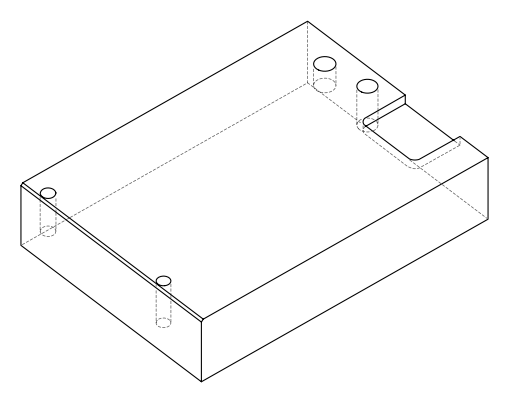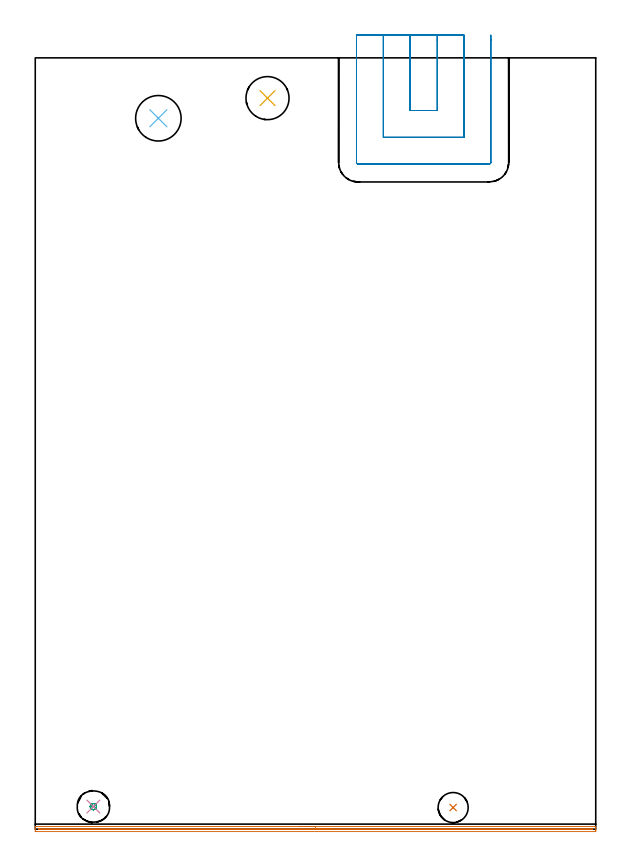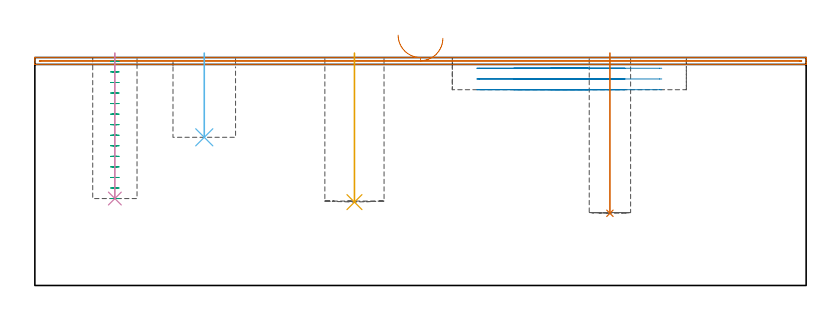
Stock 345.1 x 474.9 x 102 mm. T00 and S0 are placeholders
(PLAN: 7 operations, 6 tool changes, 12.1 min)
(1 AREA_MILL | FG_CHAMFER_SURFACE | UGT0205_001 | 5.66 min | 1658 mm3)
(2 MILL_SLOT | SLOT_PARTIAL_RECTANGULAR | UGT0201_105 | Follow Part, ap 5.5, ae 75% | 4.47 min | 114317 mm3)
(3 MILL_BLIND_HOLE_FROM_SOLID_MATERIAL | STEP1POCKET | NXT0201_012 | Spiral | 1.02 min | 19423 mm3)
(4 BORE_BLIND_HOLE | STEP1POCKET | UGT0332_076 | 0.26 min | 0 mm3)
(5 INDEXABLE_INSERT_DRILL_BLIND_HOLE_FROM_SOLID | STEP1POCKET_1 | NXT0302_024 | 0.27 min | 35464 mm3)
(6 INDEXABLE_INSERT_DRILL_BLIND_HOLE_FROM_SOLID_1 | STEP1POCKET_2 | UGT0302_007 | 0.15 min | 21961 mm3)
(7 INDEXABLE_INSERT_DRILL_BLIND_HOLE_FROM_SOLID_2 | STEP1POCKET_3 | NXT0302_008 | 0.29 min | 18634 mm3)
(TOOL UGT0205_001 | Chamfer Mill 20 x 3 x 45 deg. | D20 FL50 Z2)
(TOOL UGT0201_105 | End Mill 22 mm | D22 FL25 Z2)
(TOOL NXT0201_012 | ENDMILL 16mm [2P460-1600-NA 1630] | D16 FL38 Z6)
(TOOL UGT0332_076 | 19.75 mm Rough Boring Bar | D19.75)
(TOOL NXT0302_024 | Index. Insert Drill 26.5mm [880-D2650L32-03] | D26.5 PA176 FL80 Z2)
(TOOL UGT0302_007 | Indexable Insert Drill 28mm | D28 PA180 FL50 Z2)
(TOOL NXT0302_008 | Index. Insert Drill 18.5mm [880-D1850L25-05] | D18.5 PA176 FL93 Z2)
(OP 1 AREA_MILL)
G17 G21 G94 G90
T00 M6
G54
G17 G0 G90 X162.55 Y1.6 S1061 M3
G43 Z112. H0
G94 G1 X162.588 Z111.128 F250.
X162.702 Z110.263
X162.891 Z109.412
X163.153 Z108.58
X163.487 Z107.774
X163.89 Z107.
X164.359 Z106.264
X164.89 Z105.572
X165.479 Z104.929
X166.122 Z104.339
X166.814 Z103.808
X167.55 Z103.34
X168.324 Z102.937
X169.13 Z102.603
X169.962 Z102.341
X170.814 Z102.152
X171.678 Z102.038
X172.55 Z102.
X344.931
X345.09 Y1.597 Z101.988
X345.097 Y1.507 Z101.899
X345.1 Y1.411 Z101.811
Y1.139 Z101.539
Y0.484 Z100.878
Y-0.711 Z99.685
X345.097 Y-1.251 Z99.146
X345.095 Y-1.492 Z98.906
X345.057 Y-1.494 Z98.904
X344.803 Y-1.5 Z98.9
X0.615
X0.297 Y-1.499 Z98.901
X0.043 Y-1.494 Z98.904
X0.005 Y-1.492 Z98.906
X0. Y-1.251 Z99.146
Y0.484 Z100.878
Y1.411 Z101.811
X0.003 Y1.507 Z101.899
X0.01 Y1.597 Z101.988
X0.169 Y1.6 Z102.
X172.55
Y0.186 Z100.586
X342.698 Y0.185 Z100.585
X343.007 Y0.184 Z100.584
X343.064 Y0.181 Z100.581
X343.087 Y0.179 Z100.579
X343.09 Y0.168 Z100.568
X343.097 Y0.097 Z100.497
X343.092 Y-0.055 Z100.345
X343.09 Y-0.076 Z100.324
X343.064 Y-0.079 Z100.321
X342.978 Y-0.082 Z100.318
X342.698 Y-0.085 Z100.315
X342.391 Y-0.086 Z100.314
X342.085
X2.402 Y-0.085 Z100.315
X2.093 Y-0.084 Z100.316
X2.036 Y-0.081 Z100.319
X2.013 Y-0.079 Z100.321
X2.01 Y-0.069 Z100.331
X2.006 Y0.001 Z100.401
X2.018 Y0.179 Z100.579
X2.2 Y0.182 Z100.582
X2.402 Y0.184 Z100.584
X2.709 Y0.185 Z100.585
X2.988 Y0.186 Z100.586
X172.55
X173.422 Z100.624
X174.287 Z100.738
X175.138 Z100.926
X175.97 Z101.189
X176.776 Z101.523
X177.55 Z101.925
X178.286 Z102.394
X178.978 Z102.925
X179.621 Z103.515
X180.21 Z104.158
X180.742 Z104.85
X181.21 Z105.586
X181.613 Z106.36
X181.947 Z107.166
X182.209 Z107.998
X182.398 Z108.849
X182.512 Z109.714
X182.55 Z110.586
G0 Z112.
M5
M2
(OP 2 MILL_SLOT)
G17 G21 G94 G90
T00 M6
G54
G17 G0 G90 X230.8 Y488.9 S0 M3
G43 Z112. H0
Z97.2
G94 G1 Y485.9 F250.
Y442.5 F500.
X247.5
Y485.9
Y488.9 F250.
X214.3
Y485.9
Y426. F500.
X264.
Y485.9
Y488.9 F250.
X197.8
Y485.9
Y410.5 F500.
G3 X198.8 Y409.5 R1.
G1 X279.5
G3 X280.5 Y410.5 R1.
G1 Y485.9
Y488.9 F250.
G0 X230.8 Z92.4
G1 Y485.9
Y442.5 F500.
X247.5
Y485.9
Y488.9 F250.
X214.3
Y485.9
Y426. F500.
X264.
Y485.9
Y488.9 F250.
X197.8
Y485.9
Y410.5 F500.
G3 X198.8 Y409.5 R1.
G1 X279.5
G3 X280.5 Y410.5 R1.
G1 Y485.9
Y488.9 F250.
G0 X230.8 Z87.6
G1 Y485.9
Y442.5 F500.
X247.5
Y485.9
Y488.9 F250.
X214.3
Y485.9
Y426. F500.
X264.
Y485.9
Y488.9 F250.
X197.8
Y485.9
Y410.5 F500.
G3 X198.8 Y409.5 R1.
G1 X279.5
G3 X280.5 Y410.5 R1.
G1 Y485.9
Y488.9 F250.
G0 Z112.
M5
M2
(OP 3 MILL_BLIND_HOLE_FROM_SOLID_MATERIAL)
G17 G21 G94 G90
T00 M6
G54
G17 G0 G90 X35.8 Y13.9 S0 M3
G43 Z112. H1
Z100.279
G94 G3 X36.75 Y14.85 R0.95 F250.
X35.8 Y15.8 R0.95
X33.9 Y13.9 R1.9
X35.8 Y15.8 R-1.9
X34.85 Y14.85 R0.95
X35.8 Y13.9 R0.95
G0 Z95.557
G3 X36.75 Y14.85 R0.95
X35.8 Y15.8 R0.95
X33.9 Y13.9 R1.9
X35.8 Y15.8 R-1.9
X34.85 Y14.85 R0.95
X35.8 Y13.9 R0.95
G0 Z90.836
G3 X36.75 Y14.85 R0.95
X35.8 Y15.8 R0.95
X33.9 Y13.9 R1.9
X35.8 Y15.8 R-1.9
X34.85 Y14.85 R0.95
X35.8 Y13.9 R0.95
G0 Z86.114
G3 X36.75 Y14.85 R0.95
X35.8 Y15.8 R0.95
X33.9 Y13.9 R1.9
X35.8 Y15.8 R-1.9
X34.85 Y14.85 R0.95
X35.8 Y13.9 R0.95
G0 Z81.393
G3 X36.75 Y14.85 R0.95
X35.8 Y15.8 R0.95
X33.9 Y13.9 R1.9
X35.8 Y15.8 R-1.9
X34.85 Y14.85 R0.95
X35.8 Y13.9 R0.95
G0 Z76.671
G3 X36.75 Y14.85 R0.95
X35.8 Y15.8 R0.95
X33.9 Y13.9 R1.9
X35.8 Y15.8 R-1.9
X34.85 Y14.85 R0.95
X35.8 Y13.9 R0.95
G0 Z71.95
G3 X36.75 Y14.85 R0.95
X35.8 Y15.8 R0.95
X33.9 Y13.9 R1.9
X35.8 Y15.8 R-1.9
X34.85 Y14.85 R0.95
X35.8 Y13.9 R0.95
G0 Z67.229
G3 X36.75 Y14.85 R0.95
X35.8 Y15.8 R0.95
X33.9 Y13.9 R1.9
X35.8 Y15.8 R-1.9
X34.85 Y14.85 R0.95
X35.8 Y13.9 R0.95
G0 Z62.507
G3 X36.75 Y14.85 R0.95
X35.8 Y15.8 R0.95
X33.9 Y13.9 R1.9
X35.8 Y15.8 R-1.9
X34.85 Y14.85 R0.95
X35.8 Y13.9 R0.95
G0 Z57.786
G3 X36.75 Y14.85 R0.95
X35.8 Y15.8 R0.95
X33.9 Y13.9 R1.9
X35.8 Y15.8 R-1.9
X34.85 Y14.85 R0.95
X35.8 Y13.9 R0.95
G0 Z53.064
G3 X36.75 Y14.85 R0.95
X35.8 Y15.8 R0.95
X33.9 Y13.9 R1.9
X35.8 Y15.8 R-1.9
X34.85 Y14.85 R0.95
X35.8 Y13.9 R0.95
G0 Z48.343
G3 X36.75 Y14.85 R0.95
X35.8 Y15.8 R0.95
X33.9 Y13.9 R1.9
X35.8 Y15.8 R-1.9
X34.85 Y14.85 R0.95
X35.8 Y13.9 R0.95
G0 Z43.621
G3 X36.75 Y14.85 R0.95
X35.8 Y15.8 R0.95
X33.9 Y13.9 R1.9
X35.8 Y15.8 R-1.9
X34.85 Y14.85 R0.95
X35.8 Y13.9 R0.95
G0 Z38.9
G3 X36.75 Y14.85 R0.95
X35.8 Y15.8 R0.95
X33.9 Y13.9 R1.9
X35.8 Y15.8 R-1.9
X34.85 Y14.85 R0.95
X35.8 Y13.9 R0.95
G0 Z112.
M5
M2
(OP 4 BORE_BLIND_HOLE)
G17 G21 G94 G90
T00 M6
G54
G17 G0 G90 X35.8 Y13.9 S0 M3
G43 Z112. H0
G94 G85 G98 Z38.9 F250. R104.
G80
M5
M2
(OP 5 INDEXABLE_INSERT_DRILL_BLIND_HOLE_FROM_SOLID)
G17 G21 G94 G90
T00 M6
G54
G17 G0 G90 X143. Y450.1 S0 M3
G43 Z112. H1
G94 G81 G98 Z37.3 F250. R104.
G80
M5
M2
(OP 6 INDEXABLE_INSERT_DRILL_BLIND_HOLE_FROM_SOLID_1)
G17 G21 G94 G90
T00 M6
G54
G17 G0 G90 X75.8 Y437.7 S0 M3
G43 Z112. H0
G94 G81 G98 Z66.3 F250. R104.
G80
M5
M2
(OP 7 INDEXABLE_INSERT_DRILL_BLIND_HOLE_FROM_SOLID_2)
G17 G21 G94 G90
T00 M6
G54
G17 G0 G90 X257.3 Y13.3 S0 M3
G43 Z112. H1
G94 G81 G98 Z32.3 F250. R104.
G80
M5
M2
